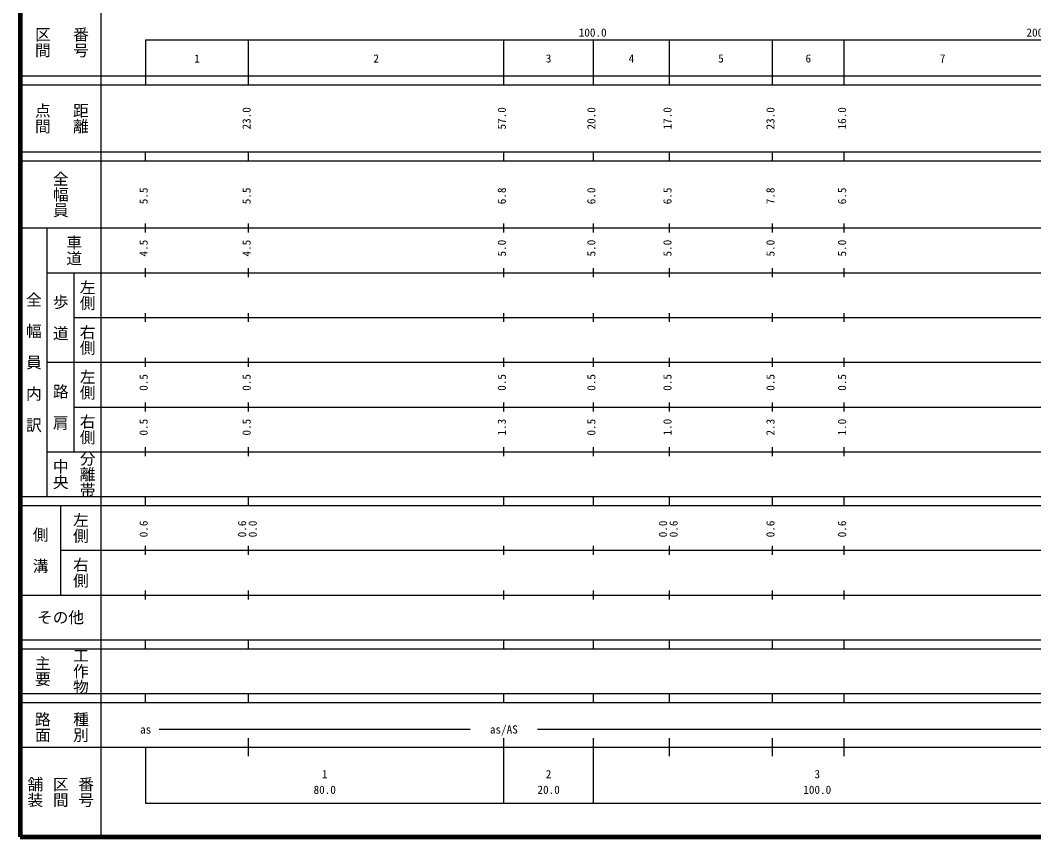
# Model space of a CAD drawing. Units: millimetres on the paper, enlarged 1000 times. Extents: x 40000 to 680000, y 20000 to 380000.
# Drawn here: x 40000 to 266348, y 20000 to 202409 of the extents above; entities that cross this region are included whole.
import ezdxf
from ezdxf.enums import TextEntityAlignment as Align

# ---------------------------------------------------------------- set-up
doc = ezdxf.new("R2010")
doc.units = ezdxf.units.MM
doc.header["$LTSCALE"] = 1000
doc.layers.add('M-TTL', color=2, linetype='Continuous', lineweight=140)
doc.layers.add('M-TTL-BAND', color=7, linetype='Continuous', lineweight=25)
doc.styles.add('@ＭＳ ゴシック', font='')
doc.styles.add('ＭＳ ゴシック', font='')
doc.styles.get('@ＭＳ ゴシック').set_extended_font_data('@MS Gothic')
doc.styles.get('ＭＳ ゴシック').set_extended_font_data('MS Gothic')

msp = doc.modelspace()

# ---------------------------------------------------------------- linework, layer by layer
at = {"layer": 'M-TTL'}
for p, q in [((40000, 380000), (40000, 20000)), ((40000, 20000), (680000, 20000))]:
    msp.add_line(p, q, dxfattribs=at)
at = {"layer": 'M-TTL-BAND'}
for p, q in [((58000, 370000), (58000, 20000)), ((68000, 198000), (579000, 198000)), ((68000, 198000), (68000, 188000)), ((91000, 188000), (91000, 198000)), ((148000, 188000), (148000, 198000)), ((168000, 188000), (168000, 198000)), ((185000, 188000), (185000, 198000)), ((208000, 188000), (208000, 198000)), ((224000, 188000), (224000, 198000)), ((40000, 190000), (579000, 190000)), ((40000, 188000), (579000, 188000)), ((40000, 173000), (579000, 173000)), ((68000, 171000), (68000, 173000)), ((91000, 171000), (91000, 173000)), ((148000, 171000), (148000, 173000)), ((168000, 171000), (168000, 173000)), ((185000, 171000), (185000, 173000)), ((208000, 171000), (208000, 173000)), ((224000, 171000), (224000, 173000)), ((40000, 171000), (579000, 171000)), ((68000, 155000), (68000, 157000)), ((91000, 155000), (91000, 157000)), ((148000, 155000), (148000, 157000)), ((168000, 155000), (168000, 157000)), ((185000, 155000), (185000, 157000)), ((208000, 155000), (208000, 157000)), ((224000, 155000), (224000, 157000)), ((40000, 156000), (579000, 156000)), ((46000, 96000), (46000, 156000)), ((46000, 146000), (579000, 146000)), ((52000, 146000), (52000, 106000)), ((68000, 145000), (68000, 147000)), ((91000, 145000), (91000, 147000)), ((148000, 145000), (148000, 147000)), ((168000, 145000), (168000, 147000)), ((185000, 145000), (185000, 147000)), ((208000, 145000), (208000, 147000)), ((224000, 145000), (224000, 147000)), ((52000, 136000), (579000, 136000)), ((68000, 135000), (68000, 137000)), ((91000, 135000), (91000, 137000)), ((148000, 135000), (148000, 137000)), ((168000, 135000), (168000, 137000)), ((185000, 135000), (185000, 137000)), ((208000, 135000), (208000, 137000)), ((224000, 135000), (224000, 137000)), ((68000, 125000), (68000, 127000)), ((91000, 125000), (91000, 127000)), ((148000, 125000), (148000, 127000)), ((168000, 125000), (168000, 127000)), ((185000, 125000), (185000, 127000)), ((208000, 125000), (208000, 127000)), ((224000, 125000), (224000, 127000)), ((46000, 126000), (579000, 126000)), ((52000, 116000), (579000, 116000)), ((68000, 115000), (68000, 117000)), ((91000, 115000), (91000, 117000)), ((148000, 115000), (148000, 117000)), ((168000, 115000), (168000, 117000)), ((185000, 115000), (185000, 117000)), ((208000, 115000), (208000, 117000)), ((224000, 115000), (224000, 117000)), ((68000, 105000), (68000, 107000)), ((91000, 105000), (91000, 107000)), ((148000, 105000), (148000, 107000)), ((168000, 105000), (168000, 107000)), ((185000, 105000), (185000, 107000)), ((208000, 105000), (208000, 107000)), ((224000, 105000), (224000, 107000)), ((46000, 106000), (579000, 106000)), ((40000, 96000), (579000, 96000)), ((68000, 94000), (68000, 96000)), ((91000, 94000), (91000, 96000)), ((148000, 94000), (148000, 96000)), ((168000, 94000), (168000, 96000)), ((185000, 94000), (185000, 96000)), ((208000, 94000), (208000, 96000)), ((224000, 94000), (224000, 96000)), ((40000, 94000), (579000, 94000)), ((49000, 94000), (49000, 74000)), ((49000, 84000), (579000, 84000)), ((68000, 83000), (68000, 85000)), ((91000, 83000), (91000, 85000)), ((148000, 83000), (148000, 85000)), ((168000, 83000), (168000, 85000)), ((185000, 83000), (185000, 85000)), ((208000, 83000), (208000, 85000)), ((224000, 83000), (224000, 85000)), ((68000, 73000), (68000, 75000)), ((91000, 73000), (91000, 75000)), ((148000, 73000), (148000, 75000)), ((168000, 73000), (168000, 75000)), ((185000, 73000), (185000, 75000)), ((208000, 73000), (208000, 75000)), ((224000, 73000), (224000, 75000)), ((40000, 74000), (579000, 74000)), ((40000, 64000), (579000, 64000)), ((68000, 62000), (68000, 64000)), ((91000, 62000), (91000, 64000)), ((148000, 62000), (148000, 64000)), ((168000, 62000), (168000, 64000)), ((185000, 62000), (185000, 64000)), ((208000, 62000), (208000, 64000)), ((224000, 62000), (224000, 64000)), ((40000, 62000), (579000, 62000)), ((40000, 52000), (579000, 52000)), ((40000, 50000), (579000, 50000)), ((68000, 50000), (68000, 52000)), ((91000, 50000), (91000, 52000)), ((148000, 50000), (148000, 52000)), ((168000, 50000), (168000, 52000)), ((185000, 50000), (185000, 52000)), ((208000, 50000), (208000, 52000)), ((224000, 50000), (224000, 52000)), ((71000, 44000), (140500, 44000)), ((155500, 44000), (536500, 44000)), ((91000, 38000), (91000, 42000)), ((148000, 27500), (148000, 42000)), ((168000, 27500), (168000, 42000)), ((185000, 38000), (185000, 42000)), ((208000, 38000), (208000, 42000)), ((224000, 38000), (224000, 42000)), ((40000, 40000), (579000, 40000)), ((68000, 40000), (68000, 27500)), ((68000, 27500), (579000, 27500))]:
    msp.add_line(p, q, dxfattribs=at)

# ---------------------------------------------------------------- texts
at = {"layer": 'M-TTL-BAND', "style": '@ＭＳ ゴシック'}
for s, p in [('区間', (45000, 197500)), ('番号', (53500, 197500)), ('点間', (45000, 180500)), ('距離', (53500, 180500)), ('全幅員', (49000, 163500)), ('車道', (52000, 151000)), ('左側', (55000, 141000)), ('全\u3000幅\u3000員\u3000内\u3000訳', (43000, 126000)), ('歩\u3000道', (49000, 136000)), ('右側', (55000, 131000)), ('左側', (55000, 121000)), ('路\u3000肩', (49000, 116000)), ('右側', (55000, 111000)), ('中央', (49000, 101000)), ('分離帯', (55000, 101000)), ('左側', (53500, 89000)), ('側\u3000溝', (44500, 84000)), ('右側', (53500, 79000)), ('工作物', (53500, 57000)), ('主要', (45000, 57000)), ('路面', (45000, 44500)), ('種別', (53500, 44500)), ('舗装', (43333, 30000)), ('区間', (49000, 30000)), ('番号', (54667, 30000))]:
    msp.add_text(s, height=2566, rotation=270, dxfattribs=at).set_placement(p, align=Align.MIDDLE_CENTER)
at = {"layer": 'M-TTL-BAND', "style": 'ＭＳ ゴシック'}
for s, p in [('100.0', (167844, 198195)), ('200.0', (267844, 198195)), ('1', (79500, 192405)), ('2', (119500, 192405)), ('3', (158000, 192405)), ('4', (176500, 192405)), ('5', (196500, 192405)), ('6', (216000, 192405)), ('7', (246000, 192405)), ('as', (68000, 42500)), ('as/AS', (148000, 42500)), ('1', (108000, 32523)), ('2', (158000, 32523)), ('3', (218000, 32523)), ('80.0', (108000, 29033)), ('20.0', (158000, 29033)), ('100.0', (218000, 29033))]:
    msp.add_text(s, height=1833, dxfattribs=at).set_placement(p, align=Align.BOTTOM_CENTER)
for s, p in [('23.0', (92000, 180500)), ('57.0', (149000, 180500)), ('20.0', (169000, 180500)), ('17.0', (186000, 180500)), ('23.0', (209000, 180500)), ('16.0', (225000, 180500)), ('5.5', (69000, 163174)), ('5.5', (92000, 163174)), ('6.8', (149000, 163174)), ('6.0', (169000, 163174)), ('6.5', (186000, 163174)), ('7.8', (209000, 163174)), ('6.5', (225000, 163174)), ('4.5', (69000, 151500)), ('4.5', (92000, 151500)), ('5.0', (149000, 151500)), ('5.0', (169000, 151500)), ('5.0', (186000, 151500)), ('5.0', (209000, 151500)), ('5.0', (225000, 151500)), ('0.5', (69000, 121500)), ('0.5', (92000, 121500)), ('0.5', (149000, 121500)), ('0.5', (169000, 121500)), ('0.5', (186000, 121500)), ('0.5', (209000, 121500)), ('0.5', (225000, 121500)), ('0.5', (69000, 111500)), ('0.5', (92000, 111500)), ('1.3', (149000, 111500)), ('0.5', (169000, 111500)), ('1.0', (186000, 111500)), ('2.3', (209000, 111500)), ('1.0', (225000, 111500)), ('0.6', (69000, 88764)), ('0.6', (91000, 88764)), ('0.0', (93370, 88764)), ('0.0', (185000, 88764)), ('0.6', (187370, 88764)), ('0.6', (209000, 88764)), ('0.6', (225000, 88764))]:
    msp.add_text(s, height=1833, rotation=90, dxfattribs=at).set_placement(p, align=Align.BOTTOM_CENTER)
msp.add_text('その他', height=2566, dxfattribs=at).set_placement((49000, 69000), align=Align.MIDDLE_CENTER)

doc.saveas('drawing.dxf')
